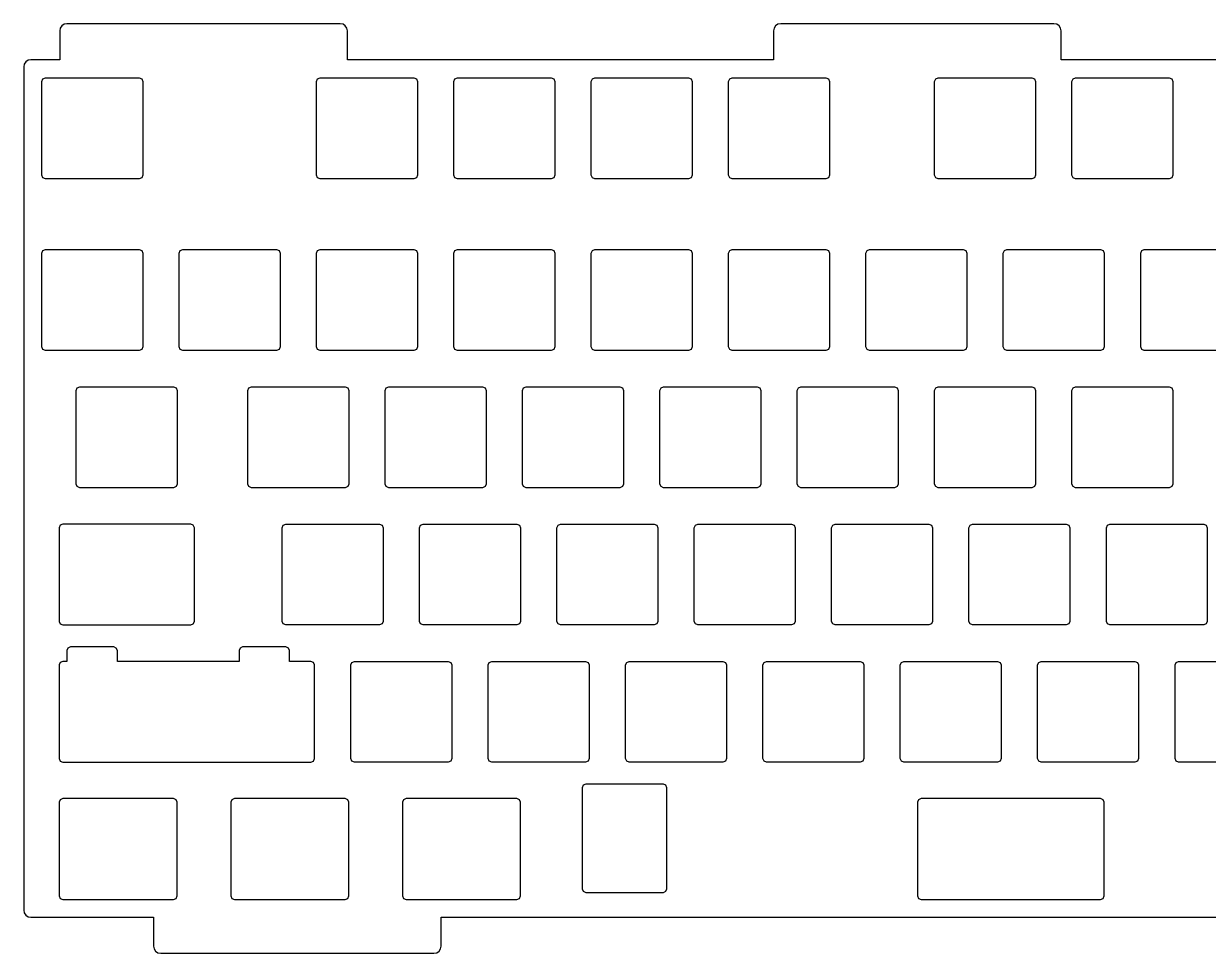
# Model space of a CAD drawing. Extents: x 8 to 355, y 3 to 132.
# Drawn here: x 7.5 to 171.8, y 3.5 to 132.5 of the extents above; entities that cross this region are included whole.
import ezdxf

# ---------------------------------------------------------------- set-up
doc = ezdxf.new("R2010")
doc.units = 0

msp = doc.modelspace()

# ---------------------------------------------------------------- linework, layer by layer
at = {"layer": 'Layer 1'}
for p, q in [((12.603151, 131.865108), (12.524817, 131.475151)), ((12.524817, 131.475151), (12.524817, 127.57513)), ((12.817037, 132.182868), (12.603151, 131.865108)), ((13.134797, 132.396755), (12.817037, 132.182868)), ((13.524756, 132.475089), (13.134797, 132.396755)), ((51.424763, 132.475089), (13.524756, 132.475089)), ((51.814803, 132.396755), (51.424763, 132.475089)), ((52.132741, 132.182868), (51.814803, 132.396755)), ((52.346804, 131.865108), (52.132741, 132.182868)), ((52.425219, 131.475151), (52.346804, 131.865108)), ((52.425219, 127.57513), (52.425219, 131.475151)), ((111.603511, 131.865108), (111.52517, 131.475151)), ((111.52517, 131.475151), (111.52517, 127.57513)), ((111.817408, 132.182869), (111.603511, 131.865108)), ((112.135168, 132.396755), (111.817408, 132.182869)), ((112.5251, 132.475089), (112.135168, 132.396755)), ((150.42512, 132.475089), (112.5251, 132.475089)), ((150.815079, 132.396755), (150.42512, 132.475089)), ((151.13284, 132.182869), (150.815079, 132.396755)), ((151.346726, 131.865108), (151.13284, 132.182869)), ((151.42506, 131.475151), (151.346726, 131.865108)), ((151.42506, 127.57513), (151.42506, 131.475151)), ((7.603457, 126.864896), (7.525122, 126.474939)), ((7.817343, 127.182657), (7.603457, 126.864896)), ((8.135104, 127.396543), (7.817343, 127.182657)), ((8.525061, 127.474878), (8.135104, 127.396543)), ((12.535147, 127.474878), (8.525061, 127.474878)), ((12.524817, 127.57513), (12.535147, 127.474878)), ((52.414889, 127.474878), (52.425219, 127.57513)), ((111.53517, 127.474878), (52.414889, 127.474878)), ((111.52517, 127.57513), (111.53517, 127.474878)), ((151.41506, 127.474878), (151.42506, 127.57513)), ((210.53496, 127.474878), (151.41506, 127.474878)), ((7.525122, 126.474939), (7.525122, 9.47485)), ((7.525122, 9.47485), (7.603457, 9.084891)), ((7.603457, 9.084891), (7.817343, 8.76713)), ((7.817343, 8.76713), (8.135104, 8.553244)), ((8.135104, 8.553244), (8.525061, 8.47491)), ((8.525061, 8.47491), (25.534875, 8.47491)), ((25.534875, 8.47491), (25.525075, 8.37521)), ((25.525075, 8.37521), (25.525075, 4.47519)), ((65.424965, 8.37521), (65.415165, 8.47491)), ((65.415165, 8.47491), (223.53468, 8.47491)), ((65.424965, 4.47519), (65.424965, 8.37521)), ((25.525075, 4.47519), (25.603409, 4.085231)), ((25.603409, 4.085231), (25.817295, 3.76747)), ((25.817295, 3.76747), (26.135055, 3.553584)), ((26.135055, 3.553584), (26.525014, 3.47525)), ((26.525014, 3.47525), (64.425026, 3.47525)), ((64.425026, 3.47525), (64.814985, 3.553584)), ((64.814985, 3.553584), (65.132745, 3.76747)), ((65.132745, 3.76747), (65.346631, 4.085231)), ((65.346631, 4.085231), (65.424965, 4.47519))]:
    msp.add_line(p, q, dxfattribs=at)
at = {"layer": 'Layer 2'}
for p, q in [((10.196447, 124.803553), (10.55, 124.95)), ((10.55, 124.95), (23.55, 124.95)), ((10.55, 124.95), (10.55, 124.95)), ((23.55, 124.95), (23.903553, 124.803553)), ((48.296447, 124.803553), (48.65, 124.95)), ((48.65, 124.95), (61.65, 124.95)), ((48.65, 124.95), (48.65, 124.95)), ((61.65, 124.95), (62.003553, 124.803553)), ((67.346447, 124.803553), (67.7, 124.95)), ((67.7, 124.95), (80.7, 124.95)), ((67.7, 124.95), (67.7, 124.95)), ((80.7, 124.95), (81.053553, 124.803553)), ((86.396447, 124.803553), (86.75, 124.95)), ((86.75, 124.95), (99.75, 124.95)), ((86.75, 124.95), (86.75, 124.95)), ((99.75, 124.95), (100.103553, 124.803553)), ((105.446447, 124.803553), (105.8, 124.95)), ((105.8, 124.95), (118.8, 124.95)), ((105.8, 124.95), (105.8, 124.95)), ((118.8, 124.95), (119.153553, 124.803553)), ((134.021447, 124.803553), (134.375, 124.95)), ((134.375, 124.95), (147.375, 124.95)), ((134.375, 124.95), (134.375, 124.95)), ((147.375, 124.95), (147.728553, 124.803553)), ((153.071447, 124.803553), (153.425, 124.95)), ((153.425, 124.95), (166.425, 124.95)), ((153.425, 124.95), (153.425, 124.95)), ((166.425, 124.95), (166.778553, 124.803553)), ((10.05, 124.45), (10.196447, 124.803553)), ((10.05, 111.45), (10.05, 124.45)), ((23.903553, 124.803553), (24.05, 124.45)), ((24.05, 124.45), (24.05, 111.45)), ((48.15, 124.45), (48.296447, 124.803553)), ((48.15, 111.45), (48.15, 124.45)), ((62.003553, 124.803553), (62.15, 124.45)), ((62.15, 124.45), (62.15, 111.45)), ((67.2, 124.45), (67.346447, 124.803553)), ((67.2, 111.45), (67.2, 124.45)), ((81.053553, 124.803553), (81.2, 124.45)), ((81.2, 124.45), (81.2, 111.45)), ((86.25, 124.45), (86.396447, 124.803553)), ((86.25, 111.45), (86.25, 124.45)), ((100.103553, 124.803553), (100.25, 124.45)), ((100.25, 124.45), (100.25, 111.45)), ((105.3, 124.45), (105.446447, 124.803553)), ((105.3, 111.45), (105.3, 124.45)), ((119.153553, 124.803553), (119.3, 124.45)), ((119.3, 124.45), (119.3, 111.45)), ((133.875, 124.45), (134.021447, 124.803553)), ((133.875, 111.45), (133.875, 124.45)), ((147.728553, 124.803553), (147.875, 124.45)), ((147.875, 124.45), (147.875, 111.45)), ((152.925, 124.45), (153.071447, 124.803553)), ((152.925, 111.45), (152.925, 124.45)), ((166.778553, 124.803553), (166.925, 124.45)), ((166.925, 124.45), (166.925, 111.45)), ((10.196447, 111.096447), (10.05, 111.45)), ((10.55, 110.95), (10.196447, 111.096447)), ((23.55, 110.95), (10.55, 110.95)), ((23.903553, 111.096447), (23.55, 110.95)), ((24.05, 111.45), (23.903553, 111.096447)), ((48.296447, 111.096447), (48.15, 111.45)), ((48.65, 110.95), (48.296447, 111.096447)), ((61.65, 110.95), (48.65, 110.95)), ((62.003553, 111.096447), (61.65, 110.95)), ((62.15, 111.45), (62.003553, 111.096447)), ((67.346447, 111.096447), (67.2, 111.45)), ((67.7, 110.95), (67.346447, 111.096447)), ((80.7, 110.95), (67.7, 110.95)), ((81.053553, 111.096447), (80.7, 110.95)), ((81.2, 111.45), (81.053553, 111.096447)), ((86.396447, 111.096447), (86.25, 111.45)), ((86.75, 110.95), (86.396447, 111.096447)), ((99.75, 110.95), (86.75, 110.95)), ((100.103553, 111.096447), (99.75, 110.95)), ((100.25, 111.45), (100.103553, 111.096447)), ((105.446447, 111.096447), (105.3, 111.45)), ((105.8, 110.95), (105.446447, 111.096447)), ((118.8, 110.95), (105.8, 110.95)), ((119.153553, 111.096447), (118.8, 110.95)), ((119.3, 111.45), (119.153553, 111.096447)), ((134.021447, 111.096447), (133.875, 111.45)), ((134.375, 110.95), (134.021447, 111.096447)), ((147.375, 110.95), (134.375, 110.95)), ((147.728553, 111.096447), (147.375, 110.95)), ((147.875, 111.45), (147.728553, 111.096447)), ((153.071447, 111.096447), (152.925, 111.45)), ((153.425, 110.95), (153.071447, 111.096447)), ((166.425, 110.95), (153.425, 110.95)), ((166.778553, 111.096447), (166.425, 110.95)), ((166.925, 111.45), (166.778553, 111.096447)), ((10.05, 100.637), (10.196447, 100.990553)), ((10.05, 87.637), (10.05, 100.637)), ((10.196447, 100.990553), (10.55, 101.137)), ((10.55, 101.137), (23.55, 101.137)), ((10.55, 101.137), (10.55, 101.137)), ((23.55, 101.137), (23.903553, 100.990553)), ((23.903553, 100.990553), (24.05, 100.637)), ((24.05, 100.637), (24.05, 87.637)), ((29.1, 100.637), (29.246447, 100.990553)), ((29.1, 87.637), (29.1, 100.637)), ((29.246447, 100.990553), (29.6, 101.137)), ((29.6, 101.137), (42.6, 101.137)), ((29.6, 101.137), (29.6, 101.137)), ((42.6, 101.137), (42.953553, 100.990553)), ((42.953553, 100.990553), (43.1, 100.637)), ((43.1, 100.637), (43.1, 87.637)), ((48.15, 100.637), (48.296447, 100.990553)), ((48.15, 87.637), (48.15, 100.637)), ((48.296447, 100.990553), (48.65, 101.137)), ((48.65, 101.137), (61.65, 101.137)), ((48.65, 101.137), (48.65, 101.137)), ((61.65, 101.137), (62.003553, 100.990553)), ((62.003553, 100.990553), (62.15, 100.637)), ((62.15, 100.637), (62.15, 87.637)), ((67.2, 100.637), (67.346447, 100.990553)), ((67.2, 87.637), (67.2, 100.637)), ((67.346447, 100.990553), (67.7, 101.137)), ((67.7, 101.137), (80.7, 101.137)), ((67.7, 101.137), (67.7, 101.137)), ((80.7, 101.137), (81.053553, 100.990553)), ((81.053553, 100.990553), (81.2, 100.637)), ((81.2, 100.637), (81.2, 87.637)), ((86.25, 100.637), (86.396447, 100.990553)), ((86.25, 87.637), (86.25, 100.637)), ((86.396447, 100.990553), (86.75, 101.137)), ((86.75, 101.137), (99.75, 101.137)), ((86.75, 101.137), (86.75, 101.137)), ((99.75, 101.137), (100.103553, 100.990553)), ((100.103553, 100.990553), (100.25, 100.637)), ((100.25, 100.637), (100.25, 87.637)), ((105.3, 100.637), (105.446447, 100.990553)), ((105.3, 87.637), (105.3, 100.637)), ((105.446447, 100.990553), (105.8, 101.137)), ((105.8, 101.137), (118.8, 101.137)), ((105.8, 101.137), (105.8, 101.137)), ((118.8, 101.137), (119.153553, 100.990553)), ((119.153553, 100.990553), (119.3, 100.637)), ((119.3, 100.637), (119.3, 87.637)), ((124.35, 100.637), (124.496447, 100.990553)), ((124.35, 87.637), (124.35, 100.637)), ((124.496447, 100.990553), (124.85, 101.137)), ((124.85, 101.137), (137.85, 101.137)), ((124.85, 101.137), (124.85, 101.137)), ((137.85, 101.137), (138.203553, 100.990553)), ((138.203553, 100.990553), (138.35, 100.637)), ((138.35, 100.637), (138.35, 87.637)), ((143.4, 100.637), (143.546447, 100.990553)), ((143.4, 87.637), (143.4, 100.637)), ((143.546447, 100.990553), (143.9, 101.137)), ((143.9, 101.137), (156.9, 101.137)), ((143.9, 101.137), (143.9, 101.137)), ((156.9, 101.137), (157.253553, 100.990553)), ((157.253553, 100.990553), (157.4, 100.637)), ((157.4, 100.637), (157.4, 87.637)), ((162.45, 100.637), (162.596447, 100.990553)), ((162.45, 87.637), (162.45, 100.637)), ((162.596447, 100.990553), (162.95, 101.137)), ((162.95, 101.137), (175.95, 101.137)), ((162.95, 101.137), (162.95, 101.137)), ((10.196447, 87.283447), (10.05, 87.637)), ((10.55, 87.137), (10.196447, 87.283447)), ((23.55, 87.137), (10.55, 87.137)), ((23.903553, 87.283447), (23.55, 87.137)), ((24.05, 87.637), (23.903553, 87.283447)), ((29.246447, 87.283447), (29.1, 87.637)), ((29.6, 87.137), (29.246447, 87.283447)), ((42.6, 87.137), (29.6, 87.137)), ((42.953553, 87.283447), (42.6, 87.137)), ((43.1, 87.637), (42.953553, 87.283447)), ((48.296447, 87.283447), (48.15, 87.637)), ((48.65, 87.137), (48.296447, 87.283447)), ((61.65, 87.137), (48.65, 87.137)), ((62.003553, 87.283447), (61.65, 87.137)), ((62.15, 87.637), (62.003553, 87.283447)), ((67.346447, 87.283447), (67.2, 87.637)), ((67.7, 87.137), (67.346447, 87.283447)), ((80.7, 87.137), (67.7, 87.137)), ((81.053553, 87.283447), (80.7, 87.137)), ((81.2, 87.637), (81.053553, 87.283447)), ((86.396447, 87.283447), (86.25, 87.637)), ((86.75, 87.137), (86.396447, 87.283447)), ((99.75, 87.137), (86.75, 87.137)), ((100.103553, 87.283447), (99.75, 87.137)), ((100.25, 87.637), (100.103553, 87.283447)), ((105.446447, 87.283447), (105.3, 87.637)), ((105.8, 87.137), (105.446447, 87.283447)), ((118.8, 87.137), (105.8, 87.137)), ((119.153553, 87.283447), (118.8, 87.137)), ((119.3, 87.637), (119.153553, 87.283447)), ((124.496447, 87.283447), (124.35, 87.637)), ((124.85, 87.137), (124.496447, 87.283447)), ((137.85, 87.137), (124.85, 87.137)), ((138.203553, 87.283447), (137.85, 87.137)), ((138.35, 87.637), (138.203553, 87.283447)), ((143.546447, 87.283447), (143.4, 87.637)), ((143.9, 87.137), (143.546447, 87.283447)), ((156.9, 87.137), (143.9, 87.137)), ((157.253553, 87.283447), (156.9, 87.137)), ((157.4, 87.637), (157.253553, 87.283447)), ((162.596447, 87.283447), (162.45, 87.637)), ((162.95, 87.137), (162.596447, 87.283447)), ((175.95, 87.137), (162.95, 87.137)), ((14.813, 81.587), (14.959447, 81.940553)), ((14.813, 68.587), (14.813, 81.587)), ((14.959447, 81.940553), (15.313, 82.087)), ((15.313, 82.087), (28.313, 82.087)), ((15.313, 82.087), (15.313, 82.087)), ((28.313, 82.087), (28.666553, 81.940553)), ((28.666553, 81.940553), (28.813, 81.587)), ((28.813, 81.587), (28.813, 68.587)), ((38.625, 81.587), (38.771447, 81.940553)), ((38.625, 68.587), (38.625, 81.587)), ((38.771447, 81.940553), (39.125, 82.087)), ((39.125, 82.087), (52.125, 82.087)), ((39.125, 82.087), (39.125, 82.087)), ((52.125, 82.087), (52.478553, 81.940553)), ((52.478553, 81.940553), (52.625, 81.587)), ((52.625, 81.587), (52.625, 68.587)), ((57.675, 81.587), (57.821447, 81.940553)), ((57.675, 68.587), (57.675, 81.587)), ((57.821447, 81.940553), (58.175, 82.087)), ((58.175, 82.087), (71.175, 82.087)), ((58.175, 82.087), (58.175, 82.087)), ((71.175, 82.087), (71.528553, 81.940553)), ((71.528553, 81.940553), (71.675, 81.587)), ((71.675, 81.587), (71.675, 68.587)), ((76.725, 81.587), (76.871447, 81.940553)), ((76.725, 68.587), (76.725, 81.587)), ((76.871447, 81.940553), (77.225, 82.087)), ((77.225, 82.087), (90.225, 82.087)), ((77.225, 82.087), (77.225, 82.087)), ((90.225, 82.087), (90.578553, 81.940553)), ((90.578553, 81.940553), (90.725, 81.587)), ((90.725, 81.587), (90.725, 68.587)), ((95.775, 81.587), (95.921447, 81.940553)), ((95.775, 68.587), (95.775, 81.587)), ((95.921447, 81.940553), (96.275, 82.087)), ((96.275, 82.087), (109.275, 82.087)), ((96.275, 82.087), (96.275, 82.087)), ((109.275, 82.087), (109.628553, 81.940553)), ((109.628553, 81.940553), (109.775, 81.587)), ((109.775, 81.587), (109.775, 68.587)), ((114.825, 81.587), (114.971447, 81.940553)), ((114.825, 68.587), (114.825, 81.587)), ((114.971447, 81.940553), (115.325, 82.087)), ((115.325, 82.087), (128.325, 82.087)), ((115.325, 82.087), (115.325, 82.087)), ((128.325, 82.087), (128.678553, 81.940553)), ((128.678553, 81.940553), (128.825, 81.587)), ((128.825, 81.587), (128.825, 68.587)), ((133.875, 81.587), (134.021447, 81.940553)), ((133.875, 68.587), (133.875, 81.587)), ((134.021447, 81.940553), (134.375, 82.087)), ((134.375, 82.087), (147.375, 82.087)), ((134.375, 82.087), (134.375, 82.087)), ((147.375, 82.087), (147.728553, 81.940553)), ((147.728553, 81.940553), (147.875, 81.587)), ((147.875, 81.587), (147.875, 68.587)), ((152.925, 81.587), (153.071447, 81.940553)), ((152.925, 68.587), (152.925, 81.587)), ((153.071447, 81.940553), (153.425, 82.087)), ((153.425, 82.087), (166.425, 82.087)), ((153.425, 82.087), (153.425, 82.087)), ((166.425, 82.087), (166.778553, 81.940553)), ((166.778553, 81.940553), (166.925, 81.587)), ((166.925, 81.587), (166.925, 68.587)), ((14.959447, 68.233447), (14.813, 68.587)), ((15.313, 68.087), (14.959447, 68.233447)), ((28.313, 68.087), (15.313, 68.087)), ((28.666553, 68.233447), (28.313, 68.087)), ((28.813, 68.587), (28.666553, 68.233447)), ((38.771447, 68.233447), (38.625, 68.587)), ((39.125, 68.087), (38.771447, 68.233447)), ((52.125, 68.087), (39.125, 68.087)), ((52.478553, 68.233447), (52.125, 68.087)), ((52.625, 68.587), (52.478553, 68.233447)), ((57.821447, 68.233447), (57.675, 68.587)), ((58.175, 68.087), (57.821447, 68.233447)), ((71.175, 68.087), (58.175, 68.087)), ((71.528553, 68.233447), (71.175, 68.087)), ((71.675, 68.587), (71.528553, 68.233447)), ((76.871447, 68.233447), (76.725, 68.587)), ((77.225, 68.087), (76.871447, 68.233447)), ((90.225, 68.087), (77.225, 68.087)), ((90.578553, 68.233447), (90.225, 68.087)), ((90.725, 68.587), (90.578553, 68.233447)), ((95.921447, 68.233447), (95.775, 68.587)), ((96.275, 68.087), (95.921447, 68.233447)), ((109.275, 68.087), (96.275, 68.087)), ((109.628553, 68.233447), (109.275, 68.087)), ((109.775, 68.587), (109.628553, 68.233447)), ((114.971447, 68.233447), (114.825, 68.587)), ((115.325, 68.087), (114.971447, 68.233447)), ((128.325, 68.087), (115.325, 68.087)), ((128.678553, 68.233447), (128.325, 68.087)), ((128.825, 68.587), (128.678553, 68.233447)), ((134.021447, 68.233447), (133.875, 68.587)), ((134.375, 68.087), (134.021447, 68.233447)), ((147.375, 68.087), (134.375, 68.087)), ((147.728553, 68.233447), (147.375, 68.087)), ((147.875, 68.587), (147.728553, 68.233447)), ((153.071447, 68.233447), (152.925, 68.587)), ((153.425, 68.087), (153.071447, 68.233447)), ((166.425, 68.087), (153.425, 68.087)), ((166.778553, 68.233447), (166.425, 68.087)), ((166.925, 68.587), (166.778553, 68.233447)), ((12.577395, 62.890687), (12.430766, 62.53724)), ((12.430766, 62.53724), (12.430766, 49.537)), ((12.930994, 63.036951), (12.577395, 62.890687)), ((17.69401, 63.036951), (12.930994, 63.036951)), ((25.931234, 63.036951), (17.69401, 63.036951)), ((30.69425, 63.036951), (25.931234, 63.036951)), ((31.047515, 62.890505), (30.69425, 63.036951)), ((31.193962, 62.53724), (31.047515, 62.890505)), ((31.193962, 49.537), (31.193962, 62.53724)), ((43.388, 62.537), (43.534447, 62.890553)), ((43.388, 49.537), (43.388, 62.537)), ((43.534447, 62.890553), (43.888, 63.037)), ((43.888, 63.037), (56.888, 63.037)), ((43.888, 63.037), (43.888, 63.037)), ((56.888, 63.037), (57.241553, 62.890553)), ((57.241553, 62.890553), (57.388, 62.537)), ((57.388, 62.537), (57.388, 49.537)), ((62.438, 62.537), (62.584447, 62.890553)), ((62.438, 49.537), (62.438, 62.537)), ((62.584447, 62.890553), (62.938, 63.037)), ((62.938, 63.037), (75.938, 63.037)), ((62.938, 63.037), (62.938, 63.037)), ((75.938, 63.037), (76.291553, 62.890553)), ((76.291553, 62.890553), (76.438, 62.537)), ((76.438, 62.537), (76.438, 49.537)), ((81.488, 62.537), (81.634447, 62.890553)), ((81.488, 49.537), (81.488, 62.537)), ((81.634447, 62.890553), (81.988, 63.037)), ((81.988, 63.037), (94.988, 63.037)), ((81.988, 63.037), (81.988, 63.037)), ((94.988, 63.037), (95.341553, 62.890553)), ((95.341553, 62.890553), (95.488, 62.537)), ((95.488, 62.537), (95.488, 49.537)), ((100.538, 62.537), (100.684447, 62.890553)), ((100.538, 49.537), (100.538, 62.537)), ((100.684447, 62.890553), (101.038, 63.037)), ((101.038, 63.037), (114.038, 63.037)), ((101.038, 63.037), (101.038, 63.037)), ((114.038, 63.037), (114.391553, 62.890553)), ((114.391553, 62.890553), (114.538, 62.537)), ((114.538, 62.537), (114.538, 49.537)), ((119.588, 62.537), (119.734447, 62.890553)), ((119.588, 49.537), (119.588, 62.537)), ((119.734447, 62.890553), (120.088, 63.037)), ((120.088, 63.037), (133.088, 63.037)), ((120.088, 63.037), (120.088, 63.037)), ((133.088, 63.037), (133.441553, 62.890553)), ((133.441553, 62.890553), (133.588, 62.537)), ((133.588, 62.537), (133.588, 49.537)), ((138.638, 62.537), (138.784447, 62.890553)), ((138.638, 49.537), (138.638, 62.537)), ((138.784447, 62.890553), (139.138, 63.037)), ((139.138, 63.037), (152.138, 63.037)), ((139.138, 63.037), (139.138, 63.037)), ((152.138, 63.037), (152.491553, 62.890553)), ((152.491553, 62.890553), (152.638, 62.537)), ((152.638, 62.537), (152.638, 49.537)), ((157.688, 62.537), (157.834447, 62.890553)), ((157.688, 49.537), (157.688, 62.537)), ((157.834447, 62.890553), (158.188, 63.037)), ((158.188, 63.037), (171.188, 63.037)), ((158.188, 63.037), (158.188, 63.037)), ((171.188, 63.037), (171.541553, 62.890553)), ((171.541553, 62.890553), (171.688, 62.537)), ((171.688, 62.537), (171.688, 49.537)), ((12.430766, 49.537), (12.577213, 49.183219)), ((31.047698, 49.183401), (31.193962, 49.537)), ((43.534447, 49.183447), (43.388, 49.537)), ((57.388, 49.537), (57.241553, 49.183447)), ((62.584447, 49.183447), (62.438, 49.537)), ((76.438, 49.537), (76.291553, 49.183447)), ((81.634447, 49.183447), (81.488, 49.537)), ((95.488, 49.537), (95.341553, 49.183447)), ((100.684447, 49.183447), (100.538, 49.537)), ((114.538, 49.537), (114.391553, 49.183447)), ((119.734447, 49.183447), (119.588, 49.537)), ((133.588, 49.537), (133.441553, 49.183447)), ((138.784447, 49.183447), (138.638, 49.537)), ((152.638, 49.537), (152.491553, 49.183447)), ((157.834447, 49.183447), (157.688, 49.537)), ((171.688, 49.537), (171.541553, 49.183447)), ((12.577213, 49.183219), (12.930994, 49.036772)), ((12.930994, 49.036772), (17.69401, 49.036772)), ((17.69401, 49.036772), (25.931234, 49.036772)), ((25.931234, 49.036772), (30.69425, 49.036772)), ((30.69425, 49.036772), (31.047698, 49.183401)), ((43.888, 49.037), (43.534447, 49.183447)), ((56.888, 49.037), (43.888, 49.037)), ((57.241553, 49.183447), (56.888, 49.037)), ((62.938, 49.037), (62.584447, 49.183447)), ((75.938, 49.037), (62.938, 49.037)), ((76.291553, 49.183447), (75.938, 49.037)), ((81.988, 49.037), (81.634447, 49.183447)), ((94.988, 49.037), (81.988, 49.037)), ((95.341553, 49.183447), (94.988, 49.037)), ((101.038, 49.037), (100.684447, 49.183447)), ((114.038, 49.037), (101.038, 49.037)), ((114.391553, 49.183447), (114.038, 49.037)), ((120.088, 49.037), (119.734447, 49.183447)), ((133.088, 49.037), (120.088, 49.037)), ((133.441553, 49.183447), (133.088, 49.037)), ((139.138, 49.037), (138.784447, 49.183447)), ((152.138, 49.037), (139.138, 49.037)), ((152.491553, 49.183447), (152.138, 49.037)), ((158.188, 49.037), (157.834447, 49.183447)), ((171.188, 49.037), (158.188, 49.037)), ((171.541553, 49.183447), (171.188, 49.037)), ((13.664485, 45.840382), (13.518038, 45.487118)), ((13.518038, 45.487118), (13.518038, 43.986951)), ((14.017749, 45.986829), (13.664485, 45.840382)), ((20.0179, 45.986829), (14.017749, 45.986829)), ((20.371498, 45.840565), (20.0179, 45.986829)), ((20.518127, 45.487118), (20.371498, 45.840565)), ((20.518127, 43.986951), (20.518127, 45.487118)), ((37.540547, 45.840382), (37.3941, 45.487118)), ((37.3941, 45.487118), (37.3941, 43.986951)), ((37.893811, 45.986829), (37.540547, 45.840382)), ((43.893962, 45.986829), (37.893811, 45.986829)), ((44.24756, 45.840565), (43.893962, 45.986829)), ((44.394189, 45.487118), (44.24756, 45.840565)), ((44.394189, 43.986951), (44.394189, 45.487118)), ((12.577395, 43.840687), (12.430766, 43.48724)), ((12.430766, 43.48724), (12.430766, 30.487)), ((12.930994, 43.986951), (12.577395, 43.840687)), ((13.518038, 43.986951), (12.930994, 43.986951)), ((22.455994, 43.986951), (20.518127, 43.986951)), ((25.931234, 43.986951), (22.455994, 43.986951)), ((34.36276, 43.986951), (25.931234, 43.986951)), ((35.456234, 43.986951), (34.36276, 43.986951)), ((37.3941, 43.986951), (35.456234, 43.986951)), ((47.363, 43.986951), (44.394189, 43.986951)), ((47.716599, 43.840687), (47.363, 43.986951)), ((47.863228, 43.48724), (47.716599, 43.840687)), ((47.863228, 30.487), (47.863228, 43.48724)), ((52.913, 43.487), (53.059447, 43.840553)), ((52.913, 30.487), (52.913, 43.487)), ((53.059447, 43.840553), (53.413, 43.987)), ((53.413, 43.987), (66.413, 43.987)), ((53.413, 43.987), (53.413, 43.987)), ((66.413, 43.987), (66.766553, 43.840553)), ((66.766553, 43.840553), (66.913, 43.487)), ((66.913, 43.487), (66.913, 30.487)), ((71.963, 43.487), (72.109447, 43.840553)), ((71.963, 30.487), (71.963, 43.487)), ((72.109447, 43.840553), (72.463, 43.987)), ((72.463, 43.987), (85.463, 43.987)), ((72.463, 43.987), (72.463, 43.987)), ((85.463, 43.987), (85.816553, 43.840553)), ((85.816553, 43.840553), (85.963, 43.487)), ((85.963, 43.487), (85.963, 30.487)), ((91.013, 43.487), (91.159447, 43.840553)), ((91.013, 30.487), (91.013, 43.487)), ((91.159447, 43.840553), (91.513, 43.987)), ((91.513, 43.987), (104.513, 43.987)), ((91.513, 43.987), (91.513, 43.987)), ((104.513, 43.987), (104.866553, 43.840553)), ((104.866553, 43.840553), (105.013, 43.487)), ((105.013, 43.487), (105.013, 30.487)), ((110.063, 43.487), (110.209447, 43.840553)), ((110.063, 30.487), (110.063, 43.487)), ((110.209447, 43.840553), (110.563, 43.987)), ((110.563, 43.987), (123.563, 43.987)), ((110.563, 43.987), (110.563, 43.987)), ((123.563, 43.987), (123.916553, 43.840553)), ((123.916553, 43.840553), (124.063, 43.487)), ((124.063, 43.487), (124.063, 30.487)), ((129.113, 43.487), (129.259447, 43.840553)), ((129.113, 30.487), (129.113, 43.487)), ((129.259447, 43.840553), (129.613, 43.987)), ((129.613, 43.987), (142.613, 43.987)), ((129.613, 43.987), (129.613, 43.987)), ((142.613, 43.987), (142.966553, 43.840553)), ((142.966553, 43.840553), (143.113, 43.487)), ((143.113, 43.487), (143.113, 30.487)), ((148.163, 43.487), (148.309447, 43.840553)), ((148.163, 30.487), (148.163, 43.487)), ((148.309447, 43.840553), (148.663, 43.987)), ((148.663, 43.987), (161.663, 43.987)), ((148.663, 43.987), (148.663, 43.987)), ((161.663, 43.987), (162.016553, 43.840553)), ((162.016553, 43.840553), (162.163, 43.487)), ((162.163, 43.487), (162.163, 30.487)), ((167.213, 43.487), (167.359447, 43.840553)), ((167.213, 30.487), (167.213, 43.487)), ((167.359447, 43.840553), (167.713, 43.987)), ((167.713, 43.987), (180.713, 43.987)), ((167.713, 43.987), (167.713, 43.987)), ((12.430766, 30.487), (12.577212, 30.133217)), ((12.577212, 30.133217), (12.930994, 29.98677)), ((12.930994, 29.98677), (22.455994, 29.98677)), ((22.455994, 29.98677), (25.931234, 29.98677)), ((25.931234, 29.98677), (34.36276, 29.98677)), ((34.36276, 29.98677), (35.456234, 29.98677)), ((35.456234, 29.98677), (47.363, 29.98677)), ((47.363, 29.98677), (47.716782, 30.133217)), ((47.716782, 30.133217), (47.863228, 30.487)), ((53.059447, 30.133447), (52.913, 30.487)), ((53.413, 29.987), (53.059447, 30.133447)), ((66.413, 29.987), (53.413, 29.987)), ((66.766553, 30.133447), (66.413, 29.987)), ((66.913, 30.487), (66.766553, 30.133447)), ((72.109447, 30.133447), (71.963, 30.487)), ((72.463, 29.987), (72.109447, 30.133447)), ((85.463, 29.987), (72.463, 29.987)), ((85.816553, 30.133447), (85.463, 29.987)), ((85.963, 30.487), (85.816553, 30.133447)), ((91.159447, 30.133447), (91.013, 30.487)), ((91.513, 29.987), (91.159447, 30.133447)), ((104.513, 29.987), (91.513, 29.987)), ((104.866553, 30.133447), (104.513, 29.987)), ((105.013, 30.487), (104.866553, 30.133447)), ((110.209447, 30.133447), (110.063, 30.487)), ((110.563, 29.987), (110.209447, 30.133447)), ((123.563, 29.987), (110.563, 29.987)), ((123.916553, 30.133447), (123.563, 29.987)), ((124.063, 30.487), (123.916553, 30.133447)), ((129.259447, 30.133447), (129.113, 30.487)), ((129.613, 29.987), (129.259447, 30.133447)), ((142.613, 29.987), (129.613, 29.987)), ((142.966553, 30.133447), (142.613, 29.987)), ((143.113, 30.487), (142.966553, 30.133447)), ((148.309447, 30.133447), (148.163, 30.487)), ((148.663, 29.987), (148.309447, 30.133447)), ((161.663, 29.987), (148.663, 29.987)), ((162.016553, 30.133447), (161.663, 29.987)), ((162.163, 30.487), (162.016553, 30.133447)), ((167.359447, 30.133447), (167.213, 30.487)), ((167.713, 29.987), (167.359447, 30.133447)), ((180.713, 29.987), (167.713, 29.987)), ((85.140408, 26.790567), (84.993778, 26.43712)), ((84.993778, 26.43712), (84.993778, 12.43694)), ((85.494006, 26.93683), (85.140408, 26.790567)), ((90.249788, 26.93683), (85.494006, 26.93683)), ((91.494157, 26.93683), (90.249788, 26.93683)), ((96.249939, 26.93683), (91.494157, 26.93683)), ((96.603537, 26.790567), (96.249939, 26.93683)), ((96.750167, 26.43712), (96.603537, 26.790567)), ((96.750167, 12.43694), (96.750167, 26.43712)), ((12.577396, 24.790687), (12.430766, 24.43724)), ((12.930994, 24.93695), (12.577396, 24.790687)), ((15.31276, 24.93695), (12.930994, 24.93695)), ((25.931234, 24.93695), (15.31276, 24.93695)), ((28.313, 24.93695), (25.931234, 24.93695)), ((28.666598, 24.790687), (28.313, 24.93695)), ((28.813228, 24.43724), (28.666598, 24.790687)), ((36.390412, 24.790686), (36.243783, 24.43724)), ((36.74401, 24.93695), (36.390412, 24.790686)), ((39.124744, 24.93695), (36.74401, 24.93695)), ((49.74425, 24.93695), (39.124744, 24.93695)), ((52.124984, 24.93695), (49.74425, 24.93695)), ((52.478582, 24.790687), (52.124984, 24.93695)), ((52.625212, 24.43724), (52.478582, 24.790687)), ((60.202396, 24.790687), (60.055766, 24.43724)), ((60.555994, 24.93695), (60.202396, 24.790687)), ((62.93776, 24.93695), (60.555994, 24.93695)), ((73.556234, 24.93695), (62.93776, 24.93695)), ((75.938, 24.93695), (73.556234, 24.93695)), ((76.291598, 24.790687), (75.938, 24.93695)), ((76.438228, 24.43724), (76.291598, 24.790687)), ((131.64041, 24.790687), (131.49378, 24.43724)), ((131.99401, 24.93695), (131.64041, 24.790687)), ((143.89974, 24.93695), (131.99401, 24.93695)), ((144.99425, 24.93695), (143.89974, 24.93695)), ((156.89998, 24.93695), (144.99425, 24.93695)), ((157.25358, 24.790687), (156.89998, 24.93695)), ((157.40021, 24.43724), (157.25358, 24.790687)), ((12.430766, 24.43724), (12.430766, 11.437)), ((28.813228, 11.437), (28.813228, 24.43724)), ((36.243783, 24.43724), (36.243783, 11.437)), ((52.625212, 11.437), (52.625212, 24.43724)), ((60.055766, 24.43724), (60.055766, 11.437)), ((76.438228, 11.437), (76.438228, 24.43724)), ((131.49378, 24.43724), (131.49378, 11.437)), ((157.40021, 11.437), (157.40021, 24.43724)), ((84.993778, 12.43694), (85.140408, 12.083493)), ((85.140408, 12.083493), (85.494006, 11.93723)), ((85.494006, 11.93723), (90.249788, 11.93723)), ((90.249788, 11.93723), (91.494157, 11.93723)), ((91.494157, 11.93723), (96.249939, 11.93723)), ((96.249939, 11.93723), (96.603537, 12.083493)), ((96.603537, 12.083493), (96.750167, 12.43694)), ((12.430766, 11.437), (12.577212, 11.083217)), ((12.577212, 11.083217), (12.930994, 10.93677)), ((12.930994, 10.93677), (15.31276, 10.93677)), ((15.31276, 10.93677), (25.931234, 10.93677)), ((25.931234, 10.93677), (28.313, 10.93677)), ((28.313, 10.93677), (28.666782, 11.083217)), ((28.666782, 11.083217), (28.813228, 11.437)), ((36.243783, 11.437), (36.390228, 11.083218)), ((36.390228, 11.083218), (36.74401, 10.93677)), ((36.74401, 10.93677), (39.124744, 10.93677)), ((39.124744, 10.93677), (49.74425, 10.93677)), ((49.74425, 10.93677), (52.124984, 10.93677)), ((52.124984, 10.93677), (52.478766, 11.083217)), ((52.478766, 11.083217), (52.625212, 11.437)), ((60.055766, 11.437), (60.202212, 11.083217)), ((60.202212, 11.083217), (60.555994, 10.93677)), ((60.555994, 10.93677), (62.93776, 10.93677)), ((62.93776, 10.93677), (73.556234, 10.93677)), ((73.556234, 10.93677), (75.938, 10.93677)), ((75.938, 10.93677), (76.291782, 11.083217)), ((76.291782, 11.083217), (76.438228, 11.437)), ((131.49378, 11.437), (131.640227, 11.083217)), ((131.640227, 11.083217), (131.99401, 10.93677)), ((131.99401, 10.93677), (143.89974, 10.93677)), ((143.89974, 10.93677), (144.99425, 10.93677)), ((144.99425, 10.93677), (156.89998, 10.93677)), ((156.89998, 10.93677), (157.253763, 11.083217)), ((157.253763, 11.083217), (157.40021, 11.437))]:
    msp.add_line(p, q, dxfattribs=at)

doc.saveas('drawing.dxf')
